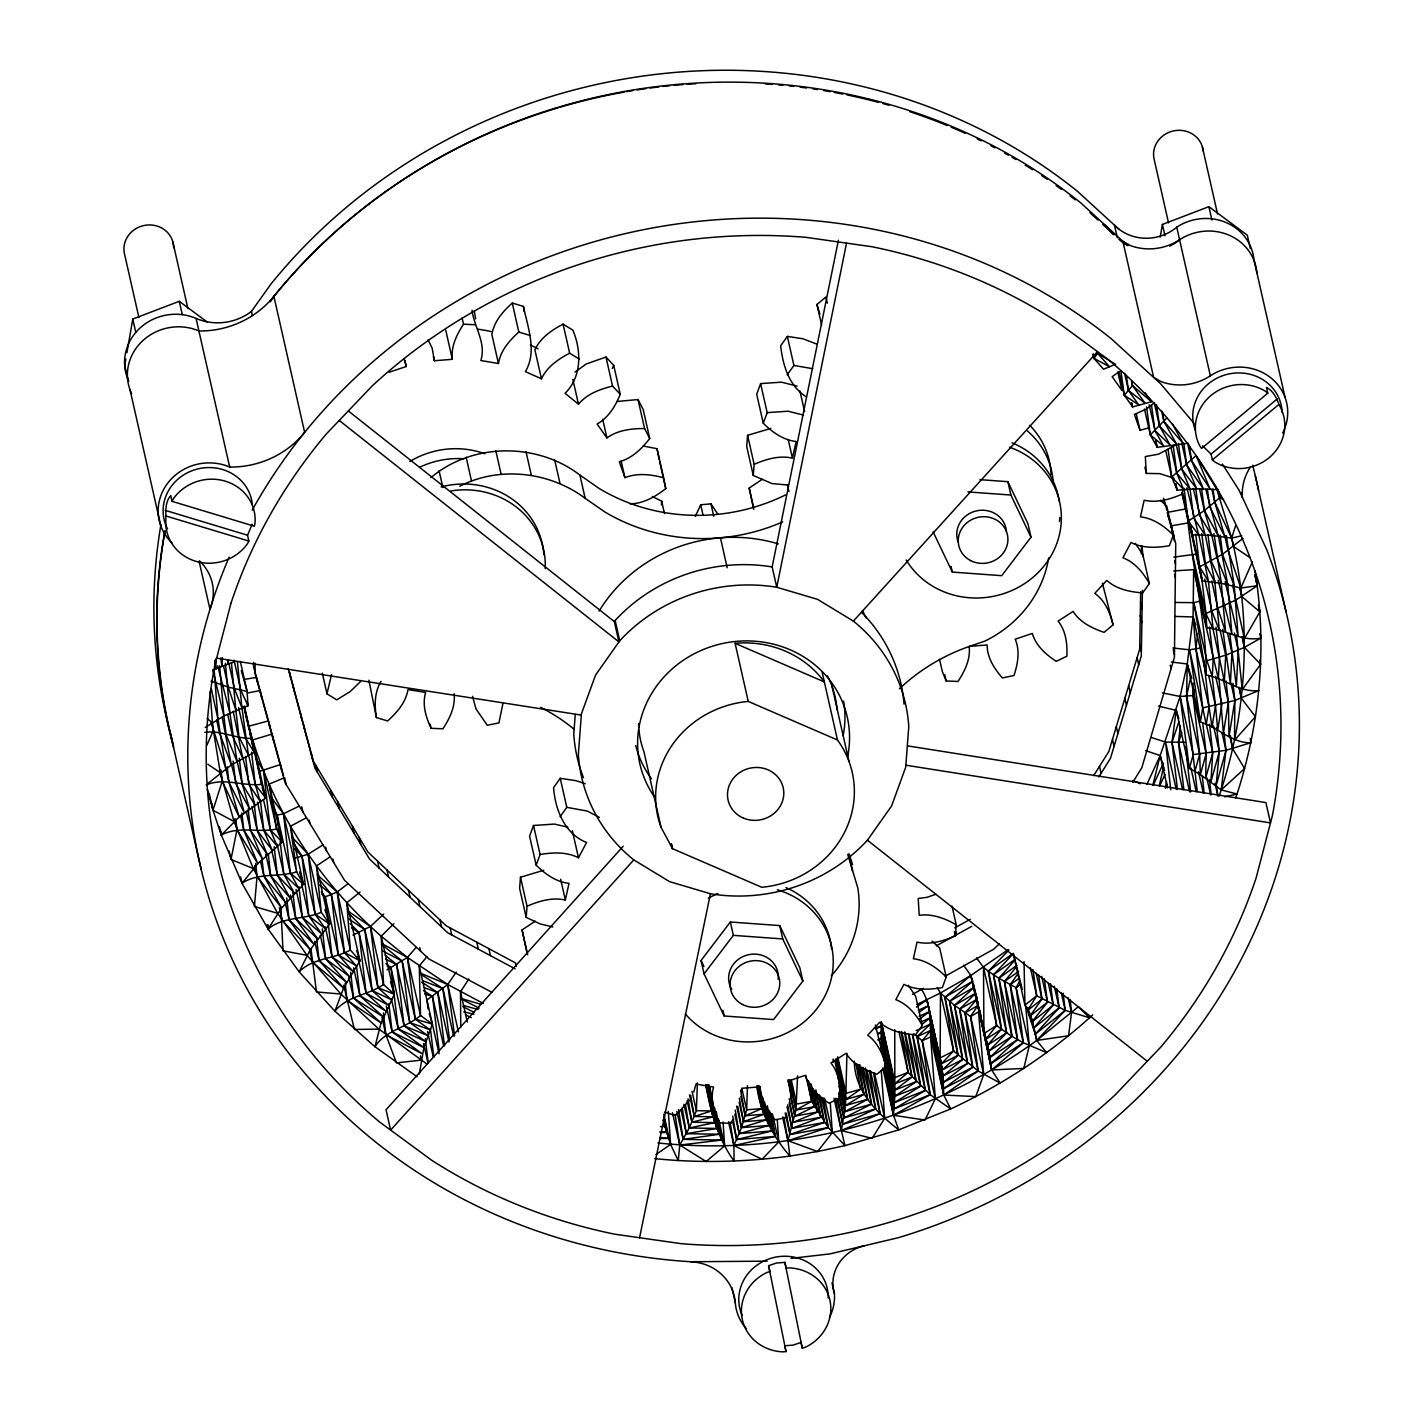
<?xml version="1.0" encoding="UTF-8"?>
<svg xmlns="http://www.w3.org/2000/svg" width="1423" height="1423" viewBox="0 0 1423 1423"><rect width="100%" height="100%" fill="white"/><g stroke="black" fill="none" stroke-linecap="round" stroke-linejoin="round"><path stroke-width="1.5" d="M1254.926 570.641C1267.217 645.117 1260.298 722.35 1237.032 794.052L1221.219 789.89L1200.336 774.592L1199.678 754.226L1193.043 695.562L1193.061 683.04M1092.668 1014.937C1050.583 1053.376 1002.343 1084.895 950.689 1108.944L943.751 1095.016L943.04 1076.001L940.123 1057.947L940.478 992.987L937.259 987.437M253.525 662.353L253.49 666.462L283.533 775.784M255.179 663.171L255.055 673.435L285.098 782.757L344.473 880.197L429.123 959.12L492.073 992.382M790.921 1098.04L790.423 1088.915L788.129 1081.089L805.205 1075.343C808.744 1087.67 818.83 1096.368 829.111 1103.234L839.783 1098.111C840.317 1085.909 838.93 1072.835 830.961 1062.981L846.027 1053.322C852.928 1064.333 865.095 1070.167 876.977 1074.24L885.96 1066.734L875.323 1025.058M1174.117 540.722L1174.171 536.613L1167.5 512.351L1186.515 508.794M894.747 1029.683L894.871 1096.244L893.448 1115.276L898.785 1129.862L950.689 1108.944L930.233 1094.678L908.123 1072.391L898.874 1031.533M1140.712 591.648L1139.698 649.101L1108.837 751.486L1093.682 775.642M1141.371 554.009L1141.531 545.578M1142.438 590.296L1141.282 656.074L1110.402 758.459L1098.769 777.029M1143.025 556.767L1142.029 546.325M846.97 1053.376L845.511 1105.529L841.331 1130.556L844.977 1145.64L898.785 1129.862C876.888 1112.822 854.636 1091.245 854.316 1061.256M797.574 1075.824L795.955 1110.047L787.933 1140.677L789.89 1156.081C745.136 1162.111 699.707 1163.196 654.758 1158.624M747.484 1085.678L746.666 1109.833L741.49 1127.656L733.894 1145.533L734.108 1161.079C718.046 1139.023 710.735 1112.341 705.968 1085.891M697.377 1082.867L696.398 1110.687L689.283 1127.977L679.767 1145.053L678.255 1160.581L670.589 1144.43L663.403 1120.328M216.243 658.315L215.691 669.006L212.578 670.429M222.379 657.568L221.935 666.409L215.691 669.006L214.784 660.254M228.409 659.703L228.196 664.025L221.935 666.409L220.832 657.96M1186.871 510.804C1191.531 565.749 1206.544 619.734 1206.206 674.982C1224.545 678.362 1239.469 692.788 1258.768 690.564L1234.862 700.472L1202.702 707.889L1200.389 722.048C1218.195 727.224 1231.429 743.108 1250.764 742.77L1250.266 738.412M1231.66 537.947C1252.133 622.954 1247.437 713.474 1219.102 796.133M881.193 1048.698L881.05 1021.892M575.266 714.435L573.771 734.108A166.029 155 -12.7 0 0 583.466 777.705M543.711 870.289L520.498 877.208L519.608 888.326L526.172 917.373L540.206 923.954L552.871 926.942M526.172 917.373L527.061 906.238L520.498 877.208M661.375 504.898L661.677 501.181L652.357 496.485M770.821 428.412L747.591 435.313L746.701 446.448L753.265 475.478L772.049 483.589L788.093 485.03M753.265 475.478L754.154 464.36L747.591 435.313M885.96 1066.734C883.096 1054.781 878.044 1042.597 867.692 1035.215L879.681 1022.283C889.464 1031.159 902.858 1033.774 915.594 1034.806L922.264 1025.414C916.145 1014.581 907.821 1004.193 895.796 999.675L903.925 984.36C915.789 990.461 929.539 989.75 942.311 987.615L946.224 976.996C937.241 968.067 926.32 960.169 913.37 958.764L917.052 942.115C930.144 945.05 943.396 941.101 955.331 935.889L956.22 924.772L952.005 906.113M1182.869 488.445L1182.424 494.012C1170.489 499.224 1157.237 503.173 1144.163 500.238L1140.463 516.869C1153.43 518.292 1164.352 526.19 1173.335 535.119L1169.404 545.721C1156.65 547.873 1142.882 548.567 1131.018 542.483L1122.907 557.78C1134.914 562.298 1143.238 572.686 1149.357 583.537L1142.687 592.911C1129.951 591.897 1116.557 589.282 1106.792 580.406L1094.785 593.338C1105.137 600.702 1110.189 612.886 1113.053 624.839L1104.07 632.346C1092.206 628.272 1080.039 622.456 1073.12 611.428L1058.072 621.104C1066.023 630.94 1067.41 644.032 1066.894 656.216L1056.204 661.339C1045.923 654.491 1035.855 645.775 1032.315 633.448L1015.222 639.194C1020.184 650.898 1017.801 663.901 1013.994 675.534L1002.361 677.935C994.321 668.703 987.1 657.657 987.135 644.957L969.17 646.398C970.699 659.151 964.794 671.122 957.999 681.475L946.17 680.959L942.364 671.656L939.5 659.329M502.942 703.478L498.922 722.884L487.271 725.268L476.047 708.992L472.525 696.345M1197.561 633.786L1195.943 648.888L1202.702 707.889L1206.224 724.414L1209.07 706.964L1203.858 660.841M1180.361 725.783L1178.475 742.432L1183.865 789.712M419.323 1074.027L423.876 1047.595L432.361 1024.098L429.248 1013.621M1070.221 999.48L1071.519 1012.749L1068.584 1035.748L1036.709 1040.444C928.561 1119.136 791.046 1157.041 657.888 1142.954M360.642 681.439L350.236 691.542L336.771 699.867L326.988 693.855L331.541 674.555M472.045 310.214C474.09 327.112 486.524 342.925 480.832 360.535L498.441 363.505L491.878 334.476C493.959 321.616 502.906 311.477 512.262 303.046L523.433 306.407C527.684 327.13 537.378 351.463 525.407 371.634L541.452 378.82L534.888 349.791C540.438 337.785 551.75 330.1 563.081 324.142L572.864 330.154C581.545 350.627 581.918 376.828 565.056 393.299L578.467 404.203C587.005 393.94 599.955 389.155 612.548 386.095L620.268 394.313C615.447 406.071 608.475 417.633 597.091 424.036L606.927 437.91C617.813 430.066 631.545 428.465 644.583 428.572L649.724 438.462C641.88 448.707 632.097 458.242 619.325 461.764L624.928 477.666C637.344 472.721 651.005 474.41 663.58 477.737L665.768 488.605C655.505 496.609 643.605 503.564 630.229 503.902M125.829 359.023L124.726 365.337L127.75 378.696M126.914 352.726L132.784 319.054L179.262 301.302L207.207 322.043M1160.207 237.054L1162.413 224.443L1208.892 206.673L1247.313 235.186L1250.337 248.545M1166.629 781.85L1165.384 788.2L1167.18 784.304M846.543 243.12L776.745 587.254A166.029 155 -12.7 0 0 619.734 640.795L595.543 675.089L581.42 713.848L578.361 754.421A166.029 155 -12.7 0 0 633.786 859.901L669.575 881.637L710.415 893.751A166.029 155 -12.7 0 0 867.425 840.21L891.616 805.916L905.722 767.157L908.781 726.584A166.029 155 -12.7 0 0 853.373 621.104L817.585 599.368L776.745 587.254L772.155 566.923L838.414 240.22M639.567 1237.743L710.415 893.751M527.061 906.238C538.997 901.026 552.249 897.077 565.34 900.012L569.022 883.363C556.055 881.958 545.151 874.06 536.151 865.131L529.587 836.101L533.518 825.482L554.419 824.077L567.919 827.19M754.154 464.36C766.09 459.131 779.359 455.182 792.433 458.117L796.115 441.486C783.166 440.063 772.244 432.165 763.262 423.236L756.698 394.207L760.611 383.605L781.512 382.182L797.022 386.078M1190.766 677.01L1186.551 696.167L1194.911 771.373L1200.336 774.592L1206.17 753.621L1202.755 723.062M1209.586 724.254L1212.716 752.749L1205.69 778.079L1206.17 753.621L1193.043 695.562L1194.395 689.444M252.173 524.269L247.549 535.226L248.865 541.042L247.371 543.871A44.86 41.872 -12.7 0 1 195.627 561.231A44.86 41.872 -12.7 0 1 165.868 519.235C165.94 511.177 164.837 502.532 170.724 495.524L172.041 501.341L254.343 526.208L255.037 523.13A44.86 41.872 -12.7 0 0 225.261 481.152A44.86 41.872 -12.7 0 0 173.535 498.512L172.041 501.341M1159.283 785.709L1163.48 767.246M244.116 707.089C263.184 795.759 313.202 876.639 381.204 936.209L394.331 994.268L381.062 1022.941L374.961 1046.705L417.135 1076.82M1025.752 1006.417L1029.274 1045.763L1023.795 1068.424L991.689 1069.971L977.21 1001.365M1152.897 784.998L1160.19 755.56L1180.112 696.47L1187.262 663.99L1193.079 616.924L1193.648 569.68L1173.762 570.908M498.441 363.505C500.522 350.645 509.47 340.506 518.826 332.075L512.262 303.046M693.766 1092.064L695.972 1084.077L713.581 1087.047C710.077 1099.214 713.848 1111.808 719.077 1122.854L730.888 1123.37L733.699 1118.923M1162.378 692.894L1180.112 696.47L1193.239 754.546L1189.379 768.438L1194.911 771.373L1199.678 754.226L1186.551 696.167L1187.262 663.99L1171.449 661.997M1235.609 525.638L1231.642 538.125L1233.599 546.539L1249.679 557.425M1178.973 721.621L1171.965 742.397L1177.444 789.445M1181.837 732.471L1178.475 742.432L1189.664 791.899M360.037 892.079L346.821 902.716L359.948 960.792L343.583 988.078L334.903 1011.184L374.961 1046.705C385.526 1030.305 406.249 1027.691 420.532 1015.506L419.251 966.039L427.113 956.487M1235.538 798.232L1237.032 794.052L1224.616 796.827M916.999 1004.407L940.478 992.987L954.513 1005.35L970.593 1016.502L978.562 1011.913L983.72 1074.561L975.769 1096.617L943.751 1095.016L930.624 1036.958C930.233 1020.629 930.784 1002.913 921.161 988.86M695.349 516.371L700.685 504.791L710.949 503.849L717.904 514.29M536.151 865.131L540.082 854.511L533.518 825.482M763.262 423.236L767.175 412.634L760.611 383.605M612.317 368.468L613.704 365.284L605.985 357.066L586.205 363.986L574.963 372.168M206.851 745.278L213.059 731.191L210.177 691.578M1252.365 561.872L1240.838 588.019L1221.343 583.323L1202.079 580.869L1188.952 522.792L1171.2 525.834L1172.783 532.807M1146.938 784.233L1160.19 755.56L1145.533 750.597M1153.288 785.087L1163.48 763.048M1159.709 785.852L1165.028 774.308M381.026 681.386C374.374 692.236 374.427 705.452 376.419 717.583L387.607 720.963C396.964 712.532 405.893 702.393 407.992 689.532L425.602 692.503C422.097 704.67 425.868 717.263 431.098 728.309L442.909 728.807C449.704 718.455 455.609 706.484 454.097 693.73M330.367 856.664L316.457 865.931L329.585 923.989L310.339 949.621L299.15 971.82L334.903 1011.184C347.141 995.904 368.059 995.282 383.552 984.538L381.204 936.209L393.833 923.74M913.833 1033.792L922.211 1040.747L930.624 1036.958L935.338 1098.805L925.003 1120.043L893.448 1115.276L882.758 1067.979M1031.835 1019.224L1036.709 1040.444L1046.617 1052.629L1023.315 1042.757L1016.147 987.704L1019.153 981.923M540.082 854.511C552.836 852.377 566.603 851.683 578.467 857.767L586.596 842.469C564.629 833.914 555.183 809.545 553.565 787.684L560.235 778.31L575.853 780.658L585.209 783.699M541.452 378.82C547.001 366.814 558.314 359.13 569.645 353.171L579.428 359.183M306.639 817.62L290.452 826.247L303.579 884.306L281.629 907.981L268.075 929.023L299.15 971.82C312.9 957.804 333.818 959.191 350.343 950.013L346.821 902.716M1132.833 782.241L1141.815 767.744L1174.42 657.337L1175.736 543.586L1169.066 519.324M1063.141 993.218L1065.24 1010.348L1035.268 1034.183L1027.477 1010.597L1036.691 995.78L1032.92 969.49M881.264 1070.292L884.697 1118.247L872.086 1138.4L841.331 1130.556L834.038 1098.307M462.101 318.005L463.507 324.231C456.712 334.583 450.806 346.554 452.336 359.308L434.371 360.748L433.428 356.604M460.75 1027.139L460.501 991.867L468.861 978.935M884.43 1065.863L894.16 1108.873L925.324 1090.445L917.106 1036.62L930.624 1030.519L943.751 1095.016L978.152 1070.968L970.593 1016.502L977.832 1005.545L991.689 1069.971L1000.156 1083.099L978.152 1070.968L953.606 1051.046L940.478 992.987L970.806 975.52L1008.267 949.586M428.003 1008.836L426.953 1000.031L447.729 984.503L456.232 972.122M1018.228 973.279L1010.205 984.698L1017.552 1039.608L1023.315 1042.757L991.689 1069.971L982.119 1021.518M339.243 420.443L618.934 641.915L614.345 621.602L615.145 620.481A166.029 155 -12.7 0 1 772.155 566.923M270.085 301.676L273.892 296.34A557.193 520.178 -12.7 0 1 558.225 107.757M128.799 381.097A49.841 46.532 -12.7 0 1 139.774 328.251A49.841 46.532 -12.7 0 1 196.072 318.414A52.615 49.111 -12.7 0 0 251.426 311.441L271.099 283.835A557.193 520.178 -12.7 0 1 1077.46 191.305L1119.047 229.37M270.245 301.587L273.928 296.411A557.531 520.498 -12.7 0 1 1080.644 202.778L1127.141 245.218M816.464 343.975L802.946 338.763L787.346 336.415L780.658 345.789C782.828 365.088 788.822 385.74 806.112 396.732M787.221 374.818L793.909 365.444L787.346 336.415M560.128 816.713L566.799 807.339L560.235 778.31M1097.613 353.366L1109.46 366.654L1093.949 358.418L1097.613 353.366L1115.561 364.341L1103.554 369.197L1093.949 358.418L1092.971 354.131M1259.889 659.934L1260.6 664.31L1242.279 689.604L1236.48 634.978M689.337 1100.317L675.587 1115.507L664.416 1112.146M701.041 960.507L730.337 921.997L779.733 925.59L799.833 967.711L802.857 981.07L773.578 1019.58L724.182 1015.986L704.065 973.866L701.041 960.507L703.923 966.519M979.949 479.658L1007.875 481.686L1027.975 523.806L1030.999 537.165L1001.721 575.675L952.325 572.082L933.168 531.971M704.065 973.866L733.343 935.356L730.337 921.997M293.885 843.359L301.996 856.201L315.123 914.26L329.585 923.989L321.26 912.303C303.882 919.827 283.177 916.43 268.075 929.023L242.035 883.274L257.812 863.619L282.199 842.167L269.072 784.109L284.671 777.669L286.254 784.642M963.638 965.221L970.806 975.52L990.959 1063.604L1017.552 1039.608L1011.984 1036.3L988.86 1051.188L985.837 1039.306L996.634 1025.414L988.362 971.162L983.506 967.355L976.498 957.892M830.249 1102.576L832.313 1132.655L817.567 1151.527L789.89 1156.081C773.009 1136.586 760.327 1112.928 756.947 1087.101M1131.872 381.239L1132.512 385.597L1124.312 395.22L1132.637 406.907L1151.527 401.748L1145.213 392.873M1016.093 967.213L1004.425 981.55L1011.984 1036.3L990.017 1057.342L973.207 983.382L978.135 1004.674M884.341 1067.997L893.448 1115.276L930.233 1094.678L922.211 1040.747L930.624 1030.519L943.734 1088.595L978.152 1070.968L965.025 1012.909L976.89 999.284L976.125 995.175M1166.735 418.042L1150.318 434.904L1157.273 447.373L1188.294 443.176M387.038 969.846L407.405 957.448L416.067 947.469M982.066 1021.732L987.473 1045.176L1001.49 1029.22L993.503 974.773L988.362 971.162L1008.871 950.066M1015.257 959.742L998.857 978.241L1006.63 1032.849L1011.984 1036.3L998.857 978.241L993.503 974.773L1012.856 954.121M623.256 846.169L386.042 1109.78L390.631 1130.111L633.786 859.901M853.373 621.104L1097.507 351.623M1035.268 1034.183L1059.139 1007.786L1056.72 988.576M273.643 741.045L272.06 734.072L252.565 739.96L265.692 798.018L239.135 817.015L221.294 835.088L242.035 883.274C258.31 872.21 278.57 877.617 296.624 871.837L303.579 884.306L290.31 873.188L277.2 815.112L274.354 809.278M1031.853 1018.939L1036.709 1040.444L1065.24 1010.348L1061.362 993.147M919.151 1016.342L929.219 1011.806L942.346 1069.865L958.017 1055.315L949.568 1001.383L972.709 981.23L970.806 975.52L944.89 997.256L953.606 1051.046L941.368 1063.835L926.996 999.889L916.448 1007.057M777.314 1119.937L778.772 1141.886L762.052 1159.265L733.894 1145.533L728.54 1121.875M988.86 1051.188L1006.63 1032.849L993.503 974.773L1014.848 959.476M1215.206 485.474L1216.914 489.565L1196.085 455.591L1171.698 477.043L1177.195 490.188L1196.707 488.801L1216.914 489.565L1231.642 538.125L1241.728 535.706M999.408 943.769L993.628 949.248L945.192 976.196M352.975 935.178L370.425 926.48L383.712 914.028M1036.709 1040.444L1078.349 1006.737L1089.591 1017.836L1065.24 1010.348L1036.691 995.78L1030.359 967.818M1154.427 402.709L1146.707 408.899L1134.398 414.431L1140.019 430.315L1148.414 427.932M207.687 783.593L231.362 764.934L254.255 752.358L244.525 706.093M1243.062 538.339L1222.535 554.276L1199.642 566.852L1202.079 580.869L1189.717 523.628M430.956 477.612C472.169 442.606 537.183 442.215 579.908 475.069L599.261 488.534A187.053 174.62 -12.7 0 0 785.549 494.919M901.097 1031.835L908.123 1072.391L894.569 1083.952L881.442 1025.894L875.323 1027.957M723.08 1122.053L724.663 1145.817L706.164 1161.524L679.767 1145.053L672.474 1112.786M821.658 325.227L816.962 304.486L825.945 296.98L827.35 303.206M1267.786 393.193L1201.581 448.423L1199.767 445.861A44.86 41.872 -12.7 0 1 1210.955 395.505A44.86 41.872 -12.7 0 1 1265.314 391.183L1267.786 393.193L1266.47 387.394C1274.51 391.556 1276.982 399.916 1280.38 407.263A44.86 41.872 -12.7 0 1 1269.209 457.619A44.86 41.872 -12.7 0 1 1214.851 461.941L1212.378 459.931L1211.062 454.115L1202.56 445.844M1211.062 454.115L1277.249 398.885M1212.378 459.931L1278.565 404.701M921.855 1024.507L929.913 1017.943L943.04 1076.001L967.622 1063.426L959.653 1009.192L975.733 993.129L954.513 1005.35L962.695 1059.441L943.04 1076.001L929.219 1011.806L919.205 1019.295M1036.691 995.78L1024.934 1005.118L1027.477 1010.597L1041.974 999.071L1038.612 974.88M321.758 894.124L325.209 896.81L331.31 894.498L337.215 891.954L348.244 883.541M753.71 509.292L749.174 488.053L762.301 479.284M527.079 953.25L522.063 929.93L535.208 921.179M1012.607 953.784L988.362 971.162L1001.49 1029.22L1006.63 1032.849L987.473 1045.176M1016.876 965.328L998.857 978.241L1016.147 987.704L1029.274 1045.763M1018.726 971.286L1004.425 981.55L1017.552 1039.608L990.017 1057.342L983.346 1027.37M1018.743 978.579L1010.205 984.698L1023.315 1042.757L990.959 1063.604L977.37 1001.418M1016.147 987.704L1020.611 984.503M1119.225 371.688L1112.181 376.704L1122.018 390.578L1117.802 371.901M919.258 1012.144L928.258 1005.776L942.346 1069.865L962.695 1059.441L949.568 1001.383L974.346 987.117L954.513 1005.35L967.622 1063.426L943.502 1082.245L930.375 1024.186L916.234 1030.572M205.197 727.438L223.891 715.982L247.976 705.666L247.122 691.453L240.309 661.357M1260.191 633.662L1260.956 638.038C1241.87 642.129 1225.47 629.304 1206.775 627.756L1205.921 613.544L1235.929 600.026L1257.274 585.742L1255.033 574.856M855.934 1063.781L860.63 1089.218L845.902 1099.41L836.671 1058.552M655.967 1154.498L670.589 1144.43L668.312 1111.292M1176.554 444.492L1158.624 454.168L1145.319 456.552L1146.315 473.397L1159.781 473.646L1173.993 478.181M878.258 1040.48L881.744 1038.185L894.871 1096.244L920.628 1086.105L912.534 1034.539M983.933 1033.578L996.634 1025.414L983.506 967.355L983.933 1033.578L985.837 1039.306L1001.49 1029.22L996.634 1025.414M295.699 857.909L308.133 854.245L323.039 844.853M878.133 1034.147L881.726 1031.995L894.854 1090.054L916.199 1081.658L908.55 1034.485M1211.845 489.299L1214.762 502.194L1231.642 538.125L1211.685 535.386L1192.189 534.835L1188.205 521.192L1204.409 510.519L1219.813 497.712L1218.355 491.273M972.709 981.23L944.89 997.256L958.017 1055.315L941.368 1063.835L926.996 999.889M976.89 999.284L959.653 1009.192L972.781 1067.268L943.734 1088.595L930.375 1024.186L917.106 1036.62L930.233 1094.678L894.16 1108.873L881.495 1044.464L894.622 1102.523L925.324 1090.445L912.677 1034.539M977.832 1005.545L965.025 1012.909L972.781 1067.268L943.502 1082.245L929.913 1017.943L920.592 1022.159M875.661 1029.167L881.442 1025.894L894.854 1090.054L912.001 1077.086L904.494 1032.155M1175.434 602.463L1193.808 602.658L1206.935 660.717L1225.701 655.185L1244.431 647.376L1260.956 638.038L1259.995 633.804M912.428 994.428L923.42 988.309M807.535 1080.253L811.697 1101.331L795.955 1110.047L789.142 1079.95M954.797 927.832L970.255 919.329M936.298 945.833L971.838 926.302M940.123 1057.947L953.606 1051.046M459.789 486.239C499.331 465.712 549.812 471.724 585.155 498.299L604.508 511.746A187.053 174.62 -12.7 0 0 782.739 521.885M273.287 810.167L277.2 815.112L283.497 813.76L299.381 806.023M918.458 1010.188L928.258 1005.776M756.965 1085.536L761.821 1108.606L745.243 1115.757L740.867 1096.404M936.103 894.195L926.871 897.344L918.209 898.447L919.205 915.291C932.314 913.495 945.032 918.422 956.22 924.772M908.123 1072.391L893.964 1077.958L881.335 1022.034L894.569 1083.952L912.001 1077.086L901.791 1031.924M259.306 771.444L280.438 764.525L282.003 771.479M1196.832 554.027L1173.922 557.122M234.439 661.908L228.196 664.025L227.52 659.952M389.191 372.239L406.284 366.494L404.879 360.286M877.529 1033.4L881.726 1031.995L894.871 1096.244L916.199 1081.658L905.01 1032.191M877.849 1039.502L881.744 1038.185L894.622 1102.523L920.628 1086.105L908.977 1034.503M768.598 1265.687L776.549 1263.019L784.873 1262.361L786.19 1268.16L789.516 1267.893A44.86 41.872 -12.7 0 1 830.054 1300.889A44.86 41.872 -12.7 0 1 805.471 1347.207L802.305 1348.257L801.007 1342.458L793.056 1345.126L784.731 1345.784L786.03 1351.583L782.721 1351.85A44.86 41.872 -12.7 0 1 742.166 1318.854A44.86 41.872 -12.7 0 1 766.766 1272.553L769.914 1271.486L768.598 1265.687L786.03 1351.583M1193.239 754.546L1225.968 750.295L1250.764 742.77M860.63 1089.218L845.991 1093.362L837.72 1056.809M1200.016 592.448L1200.069 601.111L1193.808 602.658L1206.206 674.982L1193.079 616.924L1175.434 616.444M206.104 784.962C224.176 777.26 242.942 786.528 261.707 784.375L265.692 798.018L255.268 784.464L248.474 754.368M786.901 1117.429L775.25 1119.812C767.228 1110.58 760.007 1099.534 760.042 1086.834L742.077 1088.275L742.095 1092.366M247.442 693.037L260.107 690.546L261.672 697.501M1200.229 648.07L1189.575 649.831L1172.872 647.981M617.155 401.464L638.02 399.543L643.16 409.433L649.724 438.462M782.597 1117.019L787.933 1140.677L817.567 1151.527L844.977 1145.64L828.239 1127.585L811.697 1101.331L796.702 1104.035L791.366 1080.377M244.614 679.322L256.496 677.419L258.061 684.392M767.175 412.634L788.075 411.211L803.586 415.107M204.841 732.329C220.565 729.963 235.773 738.928 251.818 738.341L244.187 706.875M767.175 1261.152L690.902 1261.756A557.531 520.498 -12.7 0 1 229.139 557.176M791.063 1258.394L830.16 1253.859L898.287 1237.708A557.531 520.498 -12.7 0 0 1266.63 549.42L1238.953 490.01L1222.393 464.111M1193.043 695.562L1180.112 696.47L1189.379 768.438L1176.252 710.379L1158.5 706.093M761.821 1108.606L746.666 1109.833L741.792 1088.328M660.414 1126.66L664.826 1126.34L663.385 1119.83L664.826 1126.34M660.094 1132.637L666.498 1132.37L663.705 1119.35M1185.074 742.219L1165.562 742.077L1151.492 737.559M659.97 1138.578L668.419 1138.4L663.865 1116.717M426.918 1064.03L378.98 1029.131L354.416 1029.452L343.654 985.232M463.507 324.231L475.335 324.729M967.942 491.913L1010.881 495.044L1030.999 537.165M733.343 935.356L782.739 938.949L802.857 981.07M378.98 1029.131L340.862 994.037L316.457 991.956L310.979 948.892M793.909 365.444L812.711 368.699M566.799 807.339L587.219 811.039L599.314 817.371M659.987 1131.605L666.498 1132.37L663.58 1119.456M659.916 1137.404L668.419 1138.4L664.043 1119.047M643.232 446.022L657.017 448.707L663.58 477.737M216.652 658.138L581.331 715.093M907.821 745.919L1265.901 802.572L1270.49 822.885L905.864 765.2M340.862 994.037L306.959 955.295L282.999 950.813L280.9 907.572M463.809 1011.806L473.912 1014.332M463.4 1005.438L478.181 1009.565M306.959 955.295L277.645 913.317L254.397 906.487L257.065 876.337L255.66 863.387M462.688 998.91L480.885 1004.353M518.826 332.075L529.996 335.437M165.246 510.359L247.549 535.226M166.544 516.158L248.865 541.042M424.588 993.894L432.485 996.385L443.656 1045.834M424.196 987.651L437.804 992.578L448.992 1042.045M211.066 681.119L228.303 687.113L247.122 691.453L241.287 670.571M422.631 980.66L442.909 988.629L453.599 1035.926M390.453 981.639L394.331 994.268L377.949 987.651L364.822 929.575L347.799 912.463M277.645 913.317L253.276 868.546L230.988 859.456L229.067 850.99M420.621 973.279L447.729 984.503L483.358 1003.5M1132.797 780.498L1140.374 783.735M387.181 966.146L390.969 967.782L404.096 1025.841L425.655 1041.511L398.191 1028.954L391.378 998.839M735.104 643.338L824.344 681.919A99.663 93.046 -12.7 0 0 735.104 643.338L748.231 701.414A99.663 93.046 -12.7 0 0 661.001 827.208L672.528 848.713L761.767 887.276A99.663 93.046 -12.7 0 0 837.471 739.996L822.156 672.243M748.231 701.414L837.471 739.996M385.562 959.155L396.661 964.509L409.788 1022.586L427.647 1035.553L404.096 1025.841L396.661 964.509L385.135 955.171M462.386 999.586L479.16 1008.142M462.813 1006.595L474.321 1012.447M465.446 1014.724L471.262 1017.676M382.947 951.133L402.158 961.076L415.285 1019.135L429.888 1029.736L409.788 1022.586L402.158 961.076L381.56 944.374M356.728 950.6L359.948 960.792L344.437 952.556L331.31 894.498L317.703 877.44M1223.655 499.758L1219.813 497.712L1217.75 489.174M253.276 868.546L234.083 821.498L212.988 810.238L207.26 789.178M515.144 968.867L447.694 932.741L369.535 859.03L314.963 768.242L288.211 668.65M382.022 943.698L407.405 957.448L447.729 984.503L458.437 1031.817M351.481 927.832L359.005 932.474L372.114 990.533L388.39 1005.225L366.102 993.236L357.849 956.683M420.247 973.937L442.909 988.629L449.543 1039.946M421.688 982.119L437.804 992.578L444.527 1045.905M423.414 990.497L432.485 996.385L439.262 1051.49M348.671 918.973L364.822 929.575L372.114 990.533L391.254 999.658L377.949 987.651L370.425 926.48L348.617 911.52M1118.958 371.563L1124.312 395.22L1138.774 404.95L1128.51 390.525L1124.615 373.324M207.794 764.204L220.298 772.671L234.083 821.498M867.425 840.21L1147.258 1061.256M348.546 411.122L614.345 621.602M381.204 936.209L407.405 957.448L420.532 1015.506L432.361 1024.098L415.285 1019.135L407.405 957.448M385.953 963.727L390.969 967.782L398.191 1028.954L423.876 1047.595L392.108 1031.906L386.273 1006.097M319.784 885.035L331.31 894.498L338.336 954.869L352.833 971.126L332.075 956.985L325.262 926.871M1144.483 409.095L1150.318 434.904L1163.587 446.022L1155.014 430.635L1149.179 404.826M1160.421 500.327L1166.771 506.09L1173.335 535.119M1239.895 588.001L1241.834 596.611L1259.853 611.819L1244.396 638.696L1232.531 584.978M932.029 941.119L939.66 947.967L946.224 976.996M207.153 718.455L212.063 722.599L220.298 772.671M1131.552 381.293L1132.512 385.597L1151.527 401.748M317.258 874.896L337.215 891.954L350.343 950.013L359.948 960.792M394.331 994.268L383.552 984.538L370.425 926.48M1089.947 212.721L1098.005 220.085M1102.825 224.496L1114.102 234.813M350.094 923.527L359.005 932.474L366.102 993.236L385.74 1010.988L359.912 995.762L353.598 967.8M294.579 848.642L301.996 856.201L308.827 915.985L321.385 933.613L302.37 917.461L296.055 889.5M1165.864 451.233L1171.698 477.043L1183.598 489.459L1176.821 473.254L1170.987 447.445M277.983 829.645L282.199 842.167L270.299 829.769L263.486 799.655M1242.012 636.615L1244.431 647.376L1260.6 664.31M291.733 836.849L308.133 854.245L321.26 912.303L316.457 865.931M1105.297 225.296L1113.337 234.421M1194.911 424.392L1160.723 383.872L1111.399 338.852A557.531 520.498 -12.7 0 0 252.173 510.217M321.296 891.901L325.209 896.81L338.336 954.869L356.284 965.843L344.437 952.556L337.215 891.954M1135.358 543.39L1142.794 554.508L1149.357 583.537M908.248 985.267L915.7 996.385L922.264 1025.414M1181.873 493.247L1188.205 521.192L1198.628 534.746L1186.889 487.804M1238.935 687.505L1241.354 698.266L1255.495 716.747L1234.524 740.191L1234.862 700.472L1232.976 683.253M270.477 796.524L283.497 813.76L296.624 871.837L290.452 826.247M1132.512 385.597L1145.07 403.225L1128.51 390.525L1126.305 375.316M1189.93 523.842L1199.642 566.852L1208.465 581.402L1198.646 534.016M249.879 733.005L254.255 752.358L245.432 737.808L238.619 707.711M1229.739 735.816L1232.656 748.729L1244.609 768.562L1221.219 789.89L1225.968 750.295L1224.065 732.632M255.873 758.032L263.575 770.964L276.702 829.022L282.199 842.167M1172.463 424.125L1183.242 443.478L1163.907 421.35L1161.488 410.607M428.092 339.866L432.218 348.297L434.371 360.748M1197.668 581.936L1193.648 569.68L1206.775 627.756L1192.794 555.468L1205.921 613.544L1213.054 628.913L1208.447 581.118M247.015 701.379L247.976 705.666L240.843 690.297L234.048 660.201M1196.085 455.591L1210.119 489.103L1191.425 460.341L1188.027 445.292M1102.416 583.181L1113.053 624.839M708.69 1084.522L710.451 1089.164M246.57 701.539L247.976 705.666M252.849 748.249L254.255 752.358M262.259 787.88L265.692 798.018M1206.935 660.717L1212.289 676.761L1213.196 659.169L1209.514 627.063M1191.745 531.17L1188.952 522.792L1191.602 530.939M819.826 314.109L816.962 304.486M299.47 871.89L303.579 884.306M324.924 909.635L329.585 923.989M1195.729 625.177L1193.079 616.924L1195.943 648.888L1209.07 706.964L1212.005 727.082L1215.491 705.719L1212.022 674.822M1191.834 678.575L1187.262 663.99L1200.389 722.048L1189.575 649.831L1202.702 707.889M849.246 854.138L852.555 864.722M831.21 975.982A116.277 108.557 -12.7 0 0 857.802 887.952L847.717 854.405M1131.338 402.673L1132.637 406.907L1131.659 402.602M1178.831 718.793L1176.252 710.379L1171.965 742.397L1182.655 789.712M1164.601 770.412L1160.19 755.56L1167.483 787.826M403.99 358.667L406.284 366.494M1155.44 440.97L1157.273 447.373L1155.814 440.934M1163.623 498.281L1166.949 510.341M1163.552 499.224L1165.206 505.254M1167.411 513.294L1168.514 517.314M1175.558 483.909L1177.195 490.188L1175.736 483.731M1013.372 953.41L1022.248 989.412M1026.428 1006.363L1027.477 1010.597M1027.708 1007.769L1029.754 1016.271L1047.488 1002.166L1044.357 978.828M1182.122 492.66L1192.189 534.835L1188.294 517.634M1029.274 1011.451L1031.8 1022.088L1053.216 1005.065L1050.459 983.773M970.806 975.52L985.837 1039.306M1030.643 1015.275L1033.649 1028.082L1059.139 1007.786L1054.283 986.281M979.113 1008.943L981.087 1017.463M1254.303 261.281L1285.058 397.355M1202.399 147.031L1217.537 213.984M1208.892 206.673L1211.898 220.031M1255.299 475.798L1286.054 611.872M1241.39 492.981L1242.35 497.303A53.38 49.841 -12.7 0 1 1250.372 467.118M1117.322 237.766L1114.476 225.19A44.522 41.569 -12.7 0 0 1176.75 227.182L1210.35 375.814A49.841 46.532 -12.7 0 1 1270.703 377.718A49.841 46.532 -12.7 0 1 1282.674 433.072M1254.89 575.159L1257.274 585.742L1240.838 588.019L1228.102 550.523L1224.687 535.457M1258.412 605.469L1259.853 611.819L1258.59 605.273M1168.532 222.895L1154.373 160.283A24.92 23.266 -12.7 0 1 1174.171 130.774A24.92 23.266 -12.7 0 1 1203.147 151.034M1162.413 224.443L1164.992 235.88M1218.159 534.923L1227.818 584.657L1216.896 557.798L1211.542 534.141M1205.743 489.263L1218.284 536.08L1204.409 510.519L1199.536 489.014M1225.132 581.722L1238.135 636.277L1234.132 584.657M1234.31 632.986L1238.206 650.204L1236.356 686.562L1229.757 633.306M1218.195 580.388L1231.873 634.071L1227.693 583.537M1205.37 535.279L1214.886 582.22L1205.459 564.113L1201.777 533.572M1227.587 633.448L1231.962 652.801L1230.379 683.751L1222.766 629.286M1193.257 488.534L1205.121 534.923L1193.701 517.901L1190.108 489.299M1181.819 443.371L1186.675 464.876L1196.707 488.801L1181.802 469.181L1175.967 443.371M1211.702 580.958L1218.017 608.919L1225.594 632.097L1221.219 582.22M1219.867 629.375L1225.701 655.185L1224.385 681.172L1212.645 627.205M1230.984 683.271L1234.862 700.472L1228.992 736.58L1228.387 702.464L1226.021 681.012M1204.694 579.125L1211.987 611.374L1219.315 630.371L1214.708 580.691M1182.958 493.977L1184.416 500.434M1223.051 678.807L1228.387 702.464L1223.389 733.183L1219.066 678.575M1200.069 601.111L1218.355 678.824L1219.458 657.301L1216.025 627.205M1154.178 402.442L1159.532 426.1L1170.026 444.937L1155.014 430.635L1151.438 404.737M1215.616 676.263L1221.93 704.207L1217.732 729.999L1215.491 705.719L1208.678 675.605M1222.072 733.094L1225.968 750.295L1216.114 785.727L1219.315 751.646L1216.683 727.438M1167.5 512.351L1168.674 517.581M1213.499 725.837L1219.315 751.646L1210.937 781.796L1212.716 752.749L1205.921 722.653M1174.704 560.609L1175.505 564.095M1174.544 574.394L1175.345 577.88M1136.265 413.737L1140.019 430.315M1144.91 467.189L1146.315 473.397M1214.993 783.166L1217.91 796.062L1216.398 785.371M1206.74 777.616L1210.635 794.817M1173.264 649.724L1174.437 654.954M1198.54 771.853L1203.413 793.358M1170.257 665.235L1171.058 668.703M1190.909 768.011L1196.245 791.668M1140.535 602.054L1142.1 609.026M1140.303 615.519L1141.869 622.491M1176.252 789.391L1165.562 742.077L1170.72 789.783M1139.787 644.69L1141.353 651.663M1137.137 657.657L1138.702 664.63M1128.67 685.708L1130.236 692.681M1124.846 698.373L1126.429 705.346M1116.326 726.655L1117.891 733.61M1112.484 739.409L1114.049 746.364M1099.517 766.339L1101.1 773.312M1007.875 481.686L1010.881 495.044M1068.122 997.701L1071.519 1012.749M1048.36 983.56L1053.216 1005.065L1033.649 1028.082L1031.693 1019.473M951.026 566.354L952.325 572.082M1041.654 976.356L1047.488 1002.166L1031.8 1022.088L1030.341 1015.648M1036.14 973.261L1041.974 999.071L1029.754 1016.271L1027.815 1007.662M1013.265 953.517L1024.934 1005.118L1024.044 961.628M944.765 674.751L946.17 680.959M976.303 995.709L978.241 1004.318M979.22 1008.622L981.159 1017.214M955.58 931.318L956.363 934.804M954.388 931.745L955.331 935.889M970.593 1016.502L983.72 1074.561M799.939 391.005L804.635 411.727M788.217 439.458L792.433 458.117M922.211 1040.747L935.338 1098.805M787.524 485.207L788.929 491.433M831.939 686.011L848.997 761.501M848.713 854.102L852.519 871.001M749.174 488.053L753.39 506.713M874.487 1073.084L884.697 1118.247M870.36 1070.612L880.072 1113.622L841.331 1130.556L835.461 1098.36M866.927 1070.221L875.679 1108.926L842.736 1124.241L836.902 1098.431M863.263 1067.57L871.516 1104.123L843.91 1117.944L839.054 1096.439M859.83 1064.849L867.603 1099.25L844.835 1111.701L839.001 1085.909M857.162 1064.173L863.974 1094.287L845.511 1105.529L835.301 1060.366M720.429 537.805L727.189 567.759M710.949 503.849L713.759 516.282M838.859 1093.967L839.783 1098.111M700.685 504.791L703.033 515.162M824.522 1098.236L832.313 1132.655M821.445 1097.489L828.239 1127.585L787.933 1140.677L783.895 1117.126M818.1 1094.518L824.415 1122.462L790.05 1134.505L785.176 1112.999M779.733 925.59L782.739 938.949M814.988 1091.477L820.822 1117.286L791.917 1128.35L787.044 1106.845M811.163 1084.077L817.478 1112.021L793.536 1122.213L789.16 1102.861M808.602 1080.911L814.436 1106.703L794.888 1116.112L790.512 1096.759M805.863 1075.521L811.697 1101.331M659.685 461.657L665.768 488.605M661.677 501.181L664.488 513.632M638.02 399.543L644.583 428.572M831.975 1282.781L834.412 1293.596A49.841 46.532 -12.7 0 1 829.467 1317.431M613.704 365.284L620.268 394.313M605.985 357.066L612.548 386.095M772.458 1113.924L778.772 1141.886M769.469 1110.634L775.304 1136.426L733.894 1145.533L730.088 1122.053M621.175 461.07L624.928 477.666M766.73 1107.29L772.084 1130.947L736.669 1139.574L732.294 1120.221M762.781 1097.453L769.096 1125.415L739.195 1133.615L734.819 1114.262M758.601 1085.447L766.374 1119.848L741.49 1127.656L736.616 1106.151M757.623 1086.283L763.938 1114.245L743.5 1121.698L739.124 1102.345M602.712 419.251L606.927 437.91M722.884 1010.259L724.182 1015.986M563.081 324.142L569.645 353.171M572.846 379.318L578.467 404.203M671.567 844.408L672.528 848.713M671.282 843.875L672.261 848.179M615.145 620.481L619.734 640.795M661.001 827.208L643.943 751.718A99.663 93.046 -12.7 0 1 638.998 730.159M579.908 475.069L585.155 498.299M718.828 1120.008L724.663 1145.817M718.135 1118.709L719.077 1122.854M714.542 1107.788L721.835 1140.054L679.767 1145.053L675.071 1114.28M708.067 1084.788L719.238 1134.256L683.182 1139.378L676.85 1111.416M707.178 1085.429L716.907 1128.439L686.348 1133.686L681.012 1110.029M706.555 1086.069L714.826 1122.622L689.283 1127.977L683.929 1104.319M705.737 1084.539L713.03 1116.788L691.952 1122.231L687.096 1100.726M554.703 460.038L559.951 483.269M692.023 1091.334L696.398 1110.687L711.553 1110.954L694.335 1116.468L689.479 1094.963M731.867 1287.584L735.282 1302.703A49.841 46.532 -12.7 0 0 746.186 1328.513M526.03 451.767L531.277 474.997M663.776 1114.334L670.589 1144.43M495.827 450.824L501.074 474.055M572.384 830.819L578.467 857.767M445.773 330.278L452.336 359.308M466.157 457.281L471.404 480.512M560.644 879.272L565.34 900.012M439.049 470.675L442.873 487.573M522.063 929.93L527.684 954.815M516.264 966.395L515.482 962.909L446.128 925.768L367.97 852.057L313.38 761.269L289.438 672.118L291.021 679.091M488.889 948.679L490.455 955.633M430.155 724.165L431.098 728.309M476.776 942.186L478.359 949.159M450.148 927.938L451.731 934.893M460.501 991.867L467.313 1021.963M439.992 919.987L441.557 926.96M418.326 899.549L419.892 906.522M376.419 717.583L368.895 680.23M408.508 890.3L410.091 897.273M419.749 947.629L420.532 951.115M419.251 966.039L439.102 1053.803M427.54 1031.515L433.357 1057.325M386.931 869.951L388.515 876.924M423.556 1043.504L427.932 1062.856M377.593 861.128L379.158 868.101M251.426 311.441L252.387 315.639M322.31 673.115L326.988 693.855M359.165 837.436L360.748 844.39M352.477 826.283L354.042 833.255M337.589 801.54L339.172 808.513M330.83 790.299L332.413 797.271M381.987 1017.498L385.864 1034.699L396.466 1062.892L420.923 1060.153L420.479 1055.902M315.764 765.254L317.347 772.209M311.192 753.123L312.775 760.095M303.615 724.93L305.198 731.902M300.2 712.176L301.765 719.131M332.893 858.976L333.676 862.463M292.658 684.107L294.241 691.08M325.689 847.165L326.472 850.652M348.706 976.605L353.562 998.11L381.062 1022.941L347.052 1000.28L345.166 983.08M196.072 318.414L229.672 467.046A49.841 46.532 -12.7 0 0 167.683 483.197A49.841 46.532 -12.7 0 0 172.041 542.946M309.236 820.146L310.018 823.632M301.765 806.805L302.939 812.035M172.788 241.661L187.907 308.613M179.262 301.302L182.286 314.661M320.317 935.231L325.654 958.889L346.501 982.261L319.09 960.596L314.714 941.243M270.014 727.829L268.431 720.874L248.58 726.299L261.707 784.375L252.565 739.96M301.534 883.719L308.827 915.985L325.387 928.685L315.123 914.26L308.133 854.245M309.485 949.23L312.402 962.126L343.583 988.078L319.09 960.596L316.511 937.117M290.452 895.067L295.788 918.724L313.86 944.089L289.1 919.792L285.205 902.591M277.076 844.159L283.871 874.273L294.365 893.11L277.325 875.109L271.491 849.318M244.044 707.195L248.9 728.701M228.747 663.047L234.582 688.839L241.91 707.836L237.428 661.855M257.474 802.252L263.789 830.214L272.095 850.029L257.189 830.409L251.853 806.752M279.388 907.767L282.305 920.663L310.339 949.621L289.1 919.792L286.717 897.895M223.429 665.608L228.303 687.113L235.88 710.29L231.415 662.727M265.799 854.227L270.655 875.732L285.738 902.822L263.913 876.141L260.498 861.093M199.22 561.8L209.964 609.329A48.969 45.714 -12.7 0 0 199.362 560.804M233.176 711.18L242.693 758.121L232.554 735.887L227.68 714.382M242.461 756.325L254.806 804.867L242.212 783.824L236.876 760.184M138.903 317.525L124.744 254.913A24.92 23.266 -12.7 0 1 145.608 225.225A24.92 23.266 -12.7 0 1 173.606 247.691M217.648 665.786L229.868 713.012L225.403 663.278M246.143 811.021L250.519 830.374L262.455 858.869L243.778 830.107L240.38 815.059M212.845 670.037L223.891 715.982L219.658 665.733M132.784 319.054L135.79 332.413M222.184 717.352L231.362 764.934L219.569 732.987L216.652 720.074M254.628 865.593L257.065 876.337L281.629 907.981L263.913 876.141L262.01 858.816M231.238 763.777L244.276 812.746L228.943 782.223L225.546 767.175M267.115 924.79L268.075 929.023L268.004 924.665M234.546 818.883L236.983 829.645L257.812 863.619L243.778 830.107L241.892 812.995M211.12 722.582L225.795 768.705L217.79 717.779M219.818 770.323L222.255 781.085L239.135 817.015L228.943 782.223L227.2 766.837M240.594 876.942L242.035 883.274M130.062 389.92L160.835 525.994M219.391 826.621L221.294 835.088C238.566 825.66 258.186 833.024 276.702 829.022L269.072 784.109M209.163 793.305L212.988 810.238L221.294 835.088L220.707 830.712M170.333 733.058L201.088 869.133M474.339 311.192L475.638 318.859M211.387 689.106L217.95 719.184L214.179 670.055M706.235 1085.447L713.03 1116.788L694.335 1116.468L690.653 1095.194M1240.02 588.019L1241.834 596.611M706.875 1085.002L714.826 1122.622L691.952 1122.231L688.003 1098.823M707.925 1084.895L716.907 1128.439L689.283 1127.977L685.441 1104.568M837.649 1058.819L845.902 1099.41L863.974 1094.287L858.656 1064.546M758.37 1086.959L763.938 1114.245L745.243 1115.757L740.565 1090.16M657.017 448.707L659.223 459.576M784.873 1262.361L802.305 1348.257M710.024 1088.524L719.238 1134.256L686.348 1133.686L682.275 1108.179M836.173 1058.463L845.511 1105.529L867.603 1099.25L862.089 1067.339M759.704 1086.247L766.374 1119.848L743.5 1121.698L739.337 1098.236M1242.315 636.597L1244.431 647.376M716.267 1111.719L721.835 1140.054L683.182 1139.378L678.54 1109.62M834.874 1060.313L844.835 1111.701L871.516 1104.123L865.433 1067.908M790.174 1080.146L795.955 1110.047L814.436 1106.703L810.007 1083.508M764.631 1102.291L769.096 1125.415L741.49 1127.656L737.79 1106.311M839.036 1092.224L843.91 1117.944L875.679 1108.926L869.4 1070.505M788.057 1079.772L794.888 1116.112L817.478 1112.021L813.173 1088.791M767.335 1105.707L772.084 1130.947L739.195 1133.615L735.229 1110.136M837.951 1098.485L842.736 1124.241L880.072 1113.622L873.615 1073.013M1239.397 687.505L1241.354 698.266M789.214 1098.698L793.536 1122.213L820.822 1117.286L815.859 1089.787M771.053 1113.284L775.304 1136.426L736.669 1139.574L732.774 1116.094M787.684 1104.817L791.917 1128.35L824.415 1122.462L819.577 1094.945M786.296 1113.106L790.05 1134.505L828.239 1127.585L823.17 1097.916M1230.468 735.833L1232.656 748.729M211.92 803.746L212.988 810.238L222.255 781.085L221.01 770.128M1093.291 354.078L1093.949 358.418M1120.933 371.403L1124.312 395.22M1162.68 412.652L1163.907 421.35L1176.572 444.101L1159.532 426.1L1156.508 404.452M523.433 306.407L524.144 311.441M1189.379 445.186L1191.425 460.341L1203.378 488.836L1186.675 464.876L1183.794 443.282M1146.547 406.96L1150.318 434.904M447.729 984.503L454.595 1035.962M1178.386 443.371L1181.802 469.181L1190.108 488.996L1176.821 473.254L1173.175 445.399M1168.105 449.312L1171.698 477.043M1213.09 489.263L1214.762 502.194L1224.954 536.987L1209.621 506.463L1207.416 489.263M1201.67 489.103L1204.409 510.519L1211.685 535.386L1199.091 514.343L1195.854 488.729M1184.114 488.338L1188.205 521.192M1226.252 535.546L1234.328 586.223L1222.535 554.276L1220.187 535.084M1213.961 533.607L1221.343 583.323L1211.204 561.089L1208.02 534.799M1195.729 534.283L1199.642 566.852M430.386 1028.633L433.802 1057.218M1201.119 572.669L1205.921 613.544M425.335 1038.665L428.163 1062.821M241.679 705.861L248.438 755.097L239.011 736.989L235.649 708.369M229.726 711.785L237.001 761.412L226.079 734.553L223.767 714.915M388.835 1003.571L392.108 1031.906L422.311 1053.82L385.864 1034.699L383.41 1012.963M356.444 965.47L359.912 995.762L383.303 1016.894L353.562 998.11L350.663 972.211M283.497 813.76L290.31 873.188L298.883 888.575L283.871 874.273L280.171 841.402M263.575 770.964L270.299 829.769L277.076 845.956L263.789 830.214L260.356 799.868M251.551 752.162L255.268 784.464L260.196 801.309L248.776 784.286L245.592 756.413M325.209 896.81L327.415 916.145M327.913 920.45L332.075 956.985L349.578 976.605L325.654 958.889L322.31 928.899M277.2 815.112L279.175 832.651M239.295 758.228L242.212 783.824L249.487 808.691L235.613 783.148L233.105 761.074M1185.555 746.524L1190.624 791.864M298.901 886.582L302.37 917.461L317.542 938.771L295.788 918.724L292.889 892.363M274.159 846.756L277.325 875.109L289.99 897.86L270.655 875.732L268.271 853.996M254.059 802.359L257.189 830.409L267.222 854.334L250.519 830.374L248.136 808.887M1194.84 769.932L1197.241 791.615M235.809 818.972L236.983 829.645L230.988 859.456L230.526 855.027M1209.497 779.466L1211.133 794.763M1202.257 775.873L1204.16 793.287M833.131 1059.014L833.255 1062.323M1195.338 430.244A44.86 41.872 -12.7 0 1 1229.187 373.893A44.86 41.872 -12.7 0 1 1282.141 412.51M742.237 1315.599A44.86 41.872 -12.7 0 1 775.233 1257.203A44.86 41.872 -12.7 0 1 828.186 1298.025M167.523 528.876A44.86 41.872 -12.7 0 1 196.143 469.359A44.86 41.872 -12.7 0 1 252.387 504.934M843.554 701.112A106.316 99.254 -12.7 0 1 843.145 735.673M651.485 778.808A106.316 99.254 -12.7 0 1 635.761 745.634M861.715 612.459A166.029 155 -12.7 0 1 904.032 704.154M654.811 797.36A106.316 99.254 -12.7 0 1 722.92 643.427A106.316 99.254 -12.7 0 1 847.734 756.004M173.535 745.723A557.531 520.498 -12.7 0 1 165.068 531.17M1252.649 465.232A557.531 520.498 -12.7 0 1 1258.608 490.668M229.672 467.046A90.183 84.188 -12.7 0 0 304.647 432.396L273.892 296.34A90.183 84.188 -12.7 0 1 198.918 330.972A49.841 46.532 -12.7 0 0 142.62 340.826A49.841 46.532 -12.7 0 0 131.645 393.673M834.412 1293.596A40.164 37.496 -12.7 0 1 864.223 1245.783M690.902 1261.756A48.489 45.269 -12.7 0 1 735.282 1302.703M1210.35 375.814A52.153 48.702 -12.7 0 1 1161.221 381.684L1153.644 377.415L1122.889 241.341L1130.467 245.61A52.153 48.702 -12.7 0 0 1179.578 239.758A49.841 46.532 -12.7 0 1 1256.865 273.163M1179.578 239.758A44.522 41.569 -12.7 0 1 1169.688 246.143M1127.977 245.681A44.522 41.569 -12.7 0 1 1118.869 239.277M777.314 889.784A83.05 77.536 -12.7 0 1 817.905 1007.342A83.05 77.536 -12.7 0 1 685.263 1013.888M708.334 898.304A83.05 77.536 -12.7 0 1 717.992 893.448M785.958 887.614A83.05 77.536 -12.7 0 1 831.601 949.105M731.724 989.359A24.92 23.266 -12.7 0 1 748.551 954.726A24.92 23.266 -12.7 0 1 778.168 979.255M1009.512 447.196A83.05 77.536 -12.7 0 1 1040.658 569.947A83.05 77.536 -12.7 0 1 906.22 560.004M1059.868 517.456A83.05 77.536 -12.7 0 1 1059.459 521.494M1012.144 442.891A83.05 77.536 -12.7 0 1 1059.246 501.198M958.106 541.772A24.92 23.266 -12.7 0 1 976.694 510.821A24.92 23.266 -12.7 0 1 1006.381 531.277M599.065 611.107A150.411 140.415 -12.7 0 1 778.345 543.906M862.338 610.52A150.411 140.415 -12.7 0 1 866.287 618.311M540.598 707.32A184.99 172.717 -12.7 0 1 574.305 729.448M1048.662 557.905A116.277 108.557 -12.7 0 1 984.716 641.168L970.984 645.846A187.427 174.976 -12.7 0 0 899.443 688.732M638.802 727.971A99.663 93.046 -12.7 0 1 638.607 723.56M827.457 675.872A99.663 93.046 -12.7 0 1 837.062 709.757M450.878 490.953A83.05 77.536 -12.7 0 1 545.222 568.649M441.077 486.933A83.05 77.536 -12.7 0 1 543.835 554.668M1029.718 425.299A83.05 77.536 -12.7 0 1 1051.063 474.695M1027.406 430.956A83.05 77.536 -12.7 0 1 1053.198 482.557M477.541 329.122A178.569 166.722 -12.7 0 1 491.22 331.577M530.299 344.953A178.569 166.722 -12.7 0 1 538.019 348.866M409.824 461.479A83.05 77.536 -12.7 0 1 484.763 453.724M419.66 467.242A83.05 77.536 -12.7 0 1 463.951 458.775M171.934 739.16A557.193 520.178 -12.7 0 1 160.888 524.891M173.606 747.537A557.193 520.178 -12.7 0 1 164.872 530.975M560.324 107.134A557.193 520.178 -12.7 0 1 624.181 92.068M626.333 91.695A557.193 520.178 -12.7 0 1 632.79 90.592M637.113 89.916A557.193 520.178 -12.7 0 1 645.757 88.617M650.098 88.03A557.193 520.178 -12.7 0 1 658.796 86.945M663.136 86.429A557.193 520.178 -12.7 0 1 669.664 85.754M674.022 85.327A557.193 520.178 -12.7 0 1 682.738 84.597M687.096 84.259A557.193 520.178 -12.7 0 1 695.794 83.726M765.503 83.975A557.193 520.178 -12.7 0 1 772.013 84.419M778.506 84.935A557.193 520.178 -12.7 0 1 782.828 85.309M789.32 85.949A557.193 520.178 -12.7 0 1 793.643 86.412M800.117 87.177A557.193 520.178 -12.7 0 1 806.574 88.013M813.031 88.92A557.193 520.178 -12.7 0 1 817.318 89.56M823.739 90.574A557.193 520.178 -12.7 0 1 830.125 91.659M834.376 92.424A557.193 520.178 -12.7 0 1 842.861 94.06M847.094 94.914A557.193 520.178 -12.7 0 1 878.614 102.385M882.776 103.523A557.193 520.178 -12.7 0 1 888.984 105.266M909.759 111.688A557.193 520.178 -12.7 0 1 947.095 125.491M951.169 127.181A557.193 520.178 -12.7 0 1 965.292 133.335M977.227 138.92A557.193 520.178 -12.7 0 1 981.176 140.841M990.977 145.786A557.193 520.178 -12.7 0 1 994.873 147.832M1004.513 153.044A557.193 520.178 -12.7 0 1 1008.338 155.178M1012.127 157.348A557.193 520.178 -12.7 0 1 1015.915 159.536M1025.254 165.139A557.193 520.178 -12.7 0 1 1032.653 169.746M1041.778 175.687A557.193 520.178 -12.7 0 1 1047.186 179.334M1056.115 185.559A557.193 520.178 -12.7 0 1 1061.398 189.384M1070.078 195.876A557.193 520.178 -12.7 0 1 1075.219 199.843M1176.75 227.182A49.841 46.532 -12.7 0 1 1254.019 260.587M230.971 603.227L214.802 665.235A539.068 503.262 -12.7 0 0 379.39 1121.84L431.792 1160.332A539.068 503.262 -12.7 0 0 614.789 1234.203L681.208 1243.666A539.068 503.262 -12.7 0 0 1115.081 1094.945L1160.812 1047.061A539.068 503.262 -12.7 0 0 1256.171 877.778L1272.358 815.77A539.068 503.262 -12.7 0 0 1107.77 359.165L1055.368 320.655A539.068 503.262 -12.7 0 0 872.352 246.802L805.952 237.339A539.068 503.262 -12.7 0 0 372.079 386.06L326.347 433.944A539.068 503.262 -12.7 0 0 230.971 603.227M742.432 1004.46A24.92 23.266 -12.7 0 0 779.768 983.364A24.92 23.266 -12.7 0 0 742.593 964.047A24.92 23.266 -12.7 0 0 742.432 1004.46M970.575 560.573A24.92 23.266 -12.7 0 0 1007.911 539.459A24.92 23.266 -12.7 0 0 970.735 520.142A24.92 23.266 -12.7 0 0 970.575 560.573M743.268 818.012A28.247 26.361 -12.7 0 0 783.735 791.348A28.247 26.361 -12.7 0 0 739.942 772.404A28.247 26.361 -12.7 0 0 743.268 818.012"/></g></svg>
